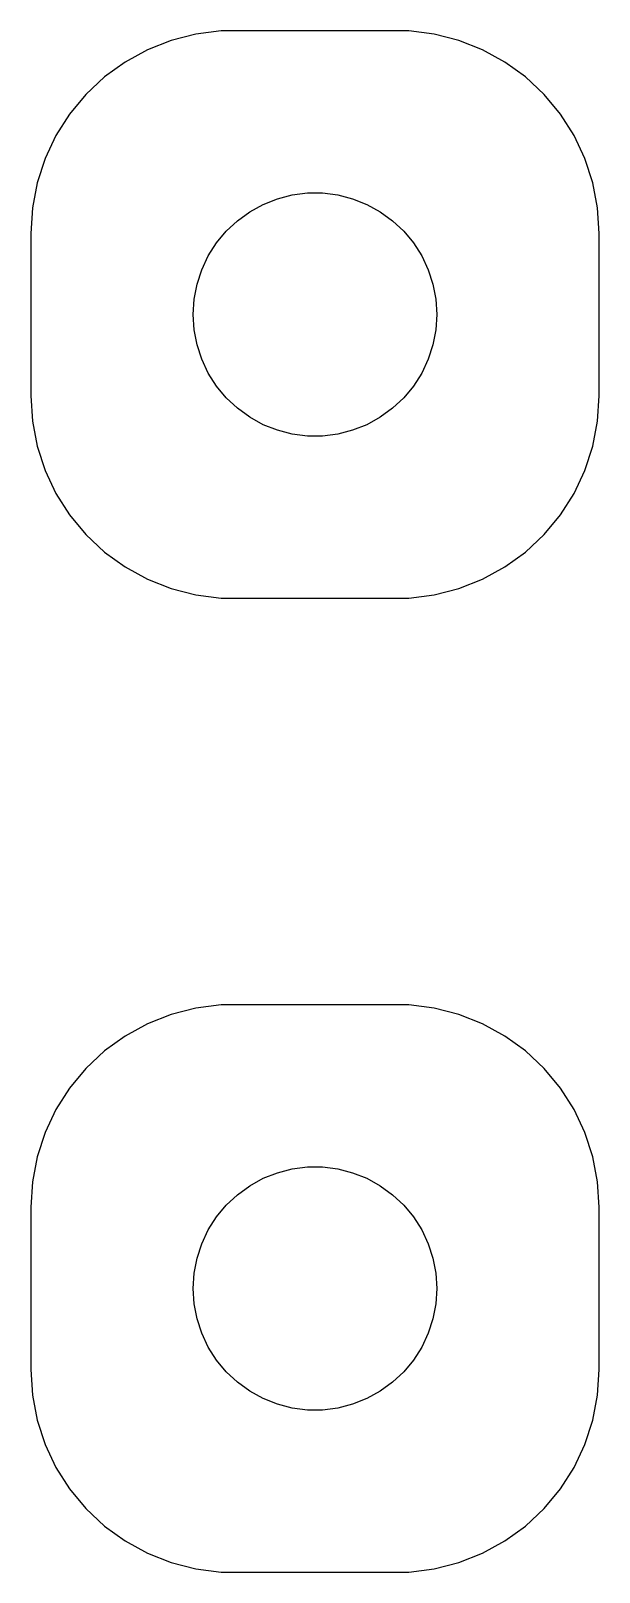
# Model space of a CAD drawing. Header units: metres. Extents: x -7 to 7, y 17 to 55.
import ezdxf

# ---------------------------------------------------------------- set-up
doc = ezdxf.new("R2010")
doc.units = ezdxf.units.M

msp = doc.modelspace()

# ---------------------------------------------------------------- linework, layer by layer
for p, q in [((-3.54507, 54.7553), (-4.12889, 54.5241)), ((-2.9369, 54.9114), (-3.54507, 54.7553)), ((-2.31395, 54.9901), (-2.9369, 54.9114)), ((2.31395, 54.9901), (-2.31395, 54.9901)), ((2.9369, 54.9114), (2.31395, 54.9901)), ((3.54507, 54.7553), (2.9369, 54.9114)), ((4.12889, 54.5241), (3.54507, 54.7553)), ((-4.12889, 54.5241), (-4.67912, 54.2216)), ((4.67912, 54.2216), (4.12889, 54.5241)), ((-4.67912, 54.2216), (-5.18712, 53.8526)), ((5.18712, 53.8526), (4.67912, 54.2216)), ((-5.18712, 53.8526), (-5.64484, 53.4227)), ((5.64484, 53.4227), (5.18712, 53.8526)), ((-5.64484, 53.4227), (-6.04507, 52.9389)), ((6.04507, 52.9389), (5.64484, 53.4227)), ((-6.04507, 52.9389), (-6.38153, 52.4088)), ((6.38153, 52.4088), (6.04507, 52.9389)), ((-6.38153, 52.4088), (-6.64888, 51.8406)), ((6.64888, 51.8406), (6.38153, 52.4088)), ((-6.64888, 51.8406), (-6.84291, 51.2434)), ((6.84291, 51.2434), (6.64888, 51.8406)), ((-6.84291, 51.2434), (-6.96057, 50.6267)), ((-0.927048, 50.8532), (-0.562134, 50.9469)), ((-0.562134, 50.9469), (-0.18837, 50.9941)), ((-0.18837, 50.9941), (0.18837, 50.9941)), ((0.18837, 50.9941), (0.562134, 50.9469)), ((0.562134, 50.9469), (0.927048, 50.8532)), ((6.96057, 50.6267), (6.84291, 51.2434)), ((-6.96057, 50.6267), (-7, 50)), ((-1.91226, 50.3115), (-1.60747, 50.533)), ((-1.60747, 50.533), (-1.27733, 50.7145)), ((-1.27733, 50.7145), (-0.927048, 50.8532)), ((0.927048, 50.8532), (1.27733, 50.7145)), ((1.27733, 50.7145), (1.60747, 50.533)), ((1.60747, 50.533), (1.91226, 50.3115)), ((7, 50), (6.96057, 50.6267)), ((-2.1869, 50.0536), (-1.91226, 50.3115)), ((1.91226, 50.3115), (2.1869, 50.0536)), ((-7, 50), (-7, 46)), ((-2.62891, 49.4453), (-2.42705, 49.7634)), ((-2.42705, 49.7634), (-2.1869, 50.0536)), ((2.1869, 50.0536), (2.42705, 49.7634)), ((2.42705, 49.7634), (2.62891, 49.4453)), ((7, 46), (7, 50)), ((-2.78932, 49.1044), (-2.62891, 49.4453)), ((2.62891, 49.4453), (2.78932, 49.1044)), ((-2.90575, 48.7461), (-2.78932, 49.1044)), ((2.78932, 49.1044), (2.90575, 48.7461)), ((-2.97633, 48.376), (-2.90575, 48.7461)), ((2.90575, 48.7461), (2.97633, 48.376)), ((-3, 48), (-2.97633, 48.376)), ((2.97633, 48.376), (3, 48)), ((-2.97633, 47.624), (-3, 48)), ((3, 48), (2.97633, 47.624)), ((-2.90575, 47.2539), (-2.97633, 47.624)), ((2.97633, 47.624), (2.90575, 47.2539)), ((-2.78932, 46.8956), (-2.90575, 47.2539)), ((2.90575, 47.2539), (2.78932, 46.8956)), ((-2.62891, 46.5547), (-2.78932, 46.8956)), ((2.78932, 46.8956), (2.62891, 46.5547)), ((-2.42705, 46.2366), (-2.62891, 46.5547)), ((2.62891, 46.5547), (2.42705, 46.2366)), ((-7, 46), (-6.96057, 45.3733)), ((-2.1869, 45.9464), (-2.42705, 46.2366)), ((2.42705, 46.2366), (2.1869, 45.9464)), ((6.96057, 45.3733), (7, 46)), ((-1.91226, 45.6885), (-2.1869, 45.9464)), ((-1.60747, 45.467), (-1.91226, 45.6885)), ((1.91226, 45.6885), (1.60747, 45.467)), ((2.1869, 45.9464), (1.91226, 45.6885)), ((-6.96057, 45.3733), (-6.84291, 44.7566)), ((-1.27733, 45.2855), (-1.60747, 45.467)), ((-0.927048, 45.1468), (-1.27733, 45.2855)), ((1.27733, 45.2855), (0.927048, 45.1468)), ((1.60747, 45.467), (1.27733, 45.2855)), ((6.84291, 44.7566), (6.96057, 45.3733)), ((-0.562134, 45.0531), (-0.927048, 45.1468)), ((-0.18837, 45.0059), (-0.562134, 45.0531)), ((0.18837, 45.0059), (-0.18837, 45.0059)), ((0.562134, 45.0531), (0.18837, 45.0059)), ((0.927048, 45.1468), (0.562134, 45.0531)), ((-6.84291, 44.7566), (-6.64888, 44.1594)), ((6.64888, 44.1594), (6.84291, 44.7566)), ((-6.64888, 44.1594), (-6.38153, 43.5912)), ((6.38153, 43.5912), (6.64888, 44.1594)), ((-6.38153, 43.5912), (-6.04507, 43.0611)), ((6.04507, 43.0611), (6.38153, 43.5912)), ((-6.04507, 43.0611), (-5.64484, 42.5773)), ((5.64484, 42.5773), (6.04507, 43.0611)), ((-5.64484, 42.5773), (-5.18712, 42.1474)), ((5.18712, 42.1474), (5.64484, 42.5773)), ((-5.18712, 42.1474), (-4.67912, 41.7784)), ((-4.67912, 41.7784), (-4.12889, 41.4759)), ((4.12889, 41.4759), (4.67912, 41.7784)), ((4.67912, 41.7784), (5.18712, 42.1474)), ((-4.12889, 41.4759), (-3.54507, 41.2447)), ((3.54507, 41.2447), (4.12889, 41.4759)), ((-3.54507, 41.2447), (-2.9369, 41.0886)), ((-2.9369, 41.0886), (-2.31395, 41.0099)), ((2.31395, 41.0099), (2.9369, 41.0886)), ((2.9369, 41.0886), (3.54507, 41.2447)), ((-2.31395, 41.0099), (2.31395, 41.0099)), ((-2.9369, 30.9114), (-3.54507, 30.7553)), ((-2.31395, 30.9901), (-2.9369, 30.9114)), ((2.31395, 30.9901), (-2.31395, 30.9901)), ((2.9369, 30.9114), (2.31395, 30.9901)), ((3.54507, 30.7553), (2.9369, 30.9114)), ((-4.12889, 30.5241), (-4.67912, 30.2216)), ((-3.54507, 30.7553), (-4.12889, 30.5241)), ((4.12889, 30.5241), (3.54507, 30.7553)), ((4.67912, 30.2216), (4.12889, 30.5241)), ((-4.67912, 30.2216), (-5.18712, 29.8526)), ((5.18712, 29.8526), (4.67912, 30.2216)), ((-5.18712, 29.8526), (-5.64484, 29.4227)), ((5.64484, 29.4227), (5.18712, 29.8526)), ((-5.64484, 29.4227), (-6.04507, 28.9389)), ((6.04507, 28.9389), (5.64484, 29.4227)), ((-6.04507, 28.9389), (-6.38153, 28.4088)), ((6.38153, 28.4088), (6.04507, 28.9389)), ((-6.38153, 28.4088), (-6.64888, 27.8406)), ((6.64888, 27.8406), (6.38153, 28.4088)), ((-6.64888, 27.8406), (-6.84291, 27.2434)), ((6.84291, 27.2434), (6.64888, 27.8406)), ((-6.84291, 27.2434), (-6.96057, 26.6267)), ((-0.562134, 26.9469), (-0.18837, 26.9941)), ((-0.18837, 26.9941), (0.18837, 26.9941)), ((0.18837, 26.9941), (0.562134, 26.9469)), ((6.96057, 26.6267), (6.84291, 27.2434)), ((-6.96057, 26.6267), (-7, 26)), ((-1.60747, 26.533), (-1.27733, 26.7145)), ((-1.27733, 26.7145), (-0.927048, 26.8532)), ((-0.927048, 26.8532), (-0.562134, 26.9469)), ((0.562134, 26.9469), (0.927048, 26.8532)), ((0.927048, 26.8532), (1.27733, 26.7145)), ((1.27733, 26.7145), (1.60747, 26.533)), ((7, 26), (6.96057, 26.6267)), ((-2.1869, 26.0536), (-1.91226, 26.3115)), ((-1.91226, 26.3115), (-1.60747, 26.533)), ((1.60747, 26.533), (1.91226, 26.3115)), ((1.91226, 26.3115), (2.1869, 26.0536)), ((-7, 26), (-7, 22)), ((-2.42705, 25.7634), (-2.1869, 26.0536)), ((2.1869, 26.0536), (2.42705, 25.7634)), ((7, 22), (7, 26)), ((-2.62891, 25.4453), (-2.42705, 25.7634)), ((2.42705, 25.7634), (2.62891, 25.4453)), ((-2.90575, 24.7461), (-2.78932, 25.1044)), ((-2.78932, 25.1044), (-2.62891, 25.4453)), ((2.62891, 25.4453), (2.78932, 25.1044)), ((2.78932, 25.1044), (2.90575, 24.7461)), ((-2.97633, 24.376), (-2.90575, 24.7461)), ((2.90575, 24.7461), (2.97633, 24.376)), ((-3, 24), (-2.97633, 24.376)), ((2.97633, 24.376), (3, 24)), ((-2.97633, 23.624), (-3, 24)), ((3, 24), (2.97633, 23.624)), ((-2.90575, 23.2539), (-2.97633, 23.624)), ((2.97633, 23.624), (2.90575, 23.2539)), ((-2.78932, 22.8956), (-2.90575, 23.2539)), ((2.90575, 23.2539), (2.78932, 22.8956)), ((-2.62891, 22.5547), (-2.78932, 22.8956)), ((2.78932, 22.8956), (2.62891, 22.5547)), ((-2.42705, 22.2366), (-2.62891, 22.5547)), ((2.62891, 22.5547), (2.42705, 22.2366)), ((-2.1869, 21.9464), (-2.42705, 22.2366)), ((2.42705, 22.2366), (2.1869, 21.9464)), ((-7, 22), (-6.96057, 21.3733)), ((-1.91226, 21.6885), (-2.1869, 21.9464)), ((-1.60747, 21.467), (-1.91226, 21.6885)), ((1.91226, 21.6885), (1.60747, 21.467)), ((2.1869, 21.9464), (1.91226, 21.6885)), ((6.96057, 21.3733), (7, 22)), ((-6.96057, 21.3733), (-6.84291, 20.7566)), ((-1.27733, 21.2855), (-1.60747, 21.467)), ((-0.927048, 21.1468), (-1.27733, 21.2855)), ((1.27733, 21.2855), (0.927048, 21.1468)), ((1.60747, 21.467), (1.27733, 21.2855)), ((6.84291, 20.7566), (6.96057, 21.3733)), ((-0.562134, 21.0531), (-0.927048, 21.1468)), ((-0.18837, 21.0059), (-0.562134, 21.0531)), ((0.18837, 21.0059), (-0.18837, 21.0059)), ((0.562134, 21.0531), (0.18837, 21.0059)), ((0.927048, 21.1468), (0.562134, 21.0531)), ((-6.84291, 20.7566), (-6.64888, 20.1594)), ((6.64888, 20.1594), (6.84291, 20.7566)), ((-6.64888, 20.1594), (-6.38153, 19.5912)), ((6.38153, 19.5912), (6.64888, 20.1594)), ((-6.38153, 19.5912), (-6.04507, 19.0611)), ((6.04507, 19.0611), (6.38153, 19.5912)), ((-6.04507, 19.0611), (-5.64484, 18.5773)), ((5.64484, 18.5773), (6.04507, 19.0611)), ((-5.64484, 18.5773), (-5.18712, 18.1474)), ((5.18712, 18.1474), (5.64484, 18.5773)), ((-5.18712, 18.1474), (-4.67912, 17.7784)), ((4.67912, 17.7784), (5.18712, 18.1474)), ((-4.67912, 17.7784), (-4.12889, 17.4759)), ((-4.12889, 17.4759), (-3.54507, 17.2447)), ((3.54507, 17.2447), (4.12889, 17.4759)), ((4.12889, 17.4759), (4.67912, 17.7784)), ((-3.54507, 17.2447), (-2.9369, 17.0886)), ((2.9369, 17.0886), (3.54507, 17.2447)), ((-2.9369, 17.0886), (-2.31395, 17.0099)), ((-2.31395, 17.0099), (2.31395, 17.0099)), ((2.31395, 17.0099), (2.9369, 17.0886))]:
    msp.add_line(p, q)

doc.saveas('drawing.dxf')
